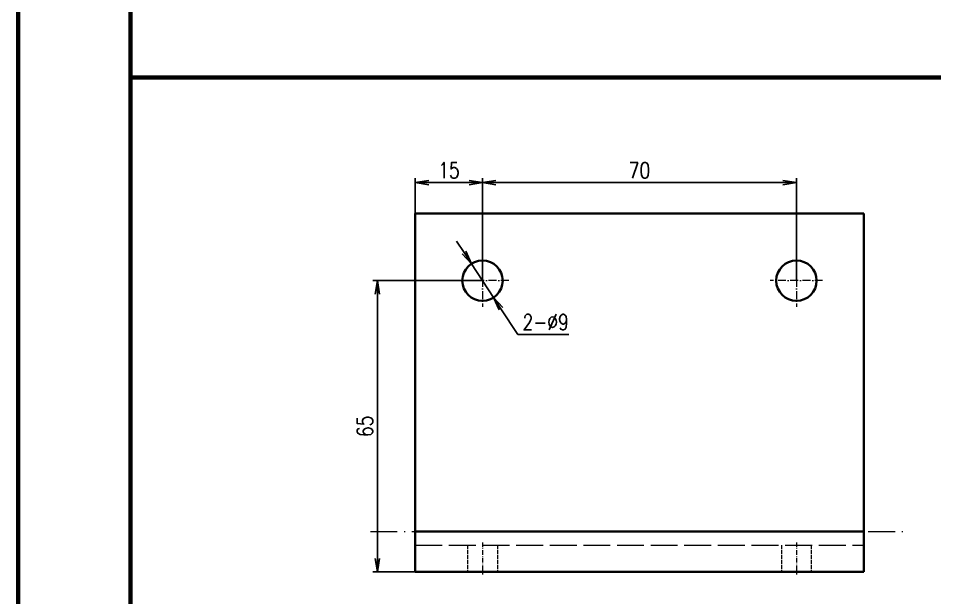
# Model space of a CAD drawing. Header units: millimetres. Extents: x 1333 to 104182, y -62616 to -5704.
# Drawn here: x 42735.9 to 42940.2, y -62461.6 to -62332.3 of the extents above; entities that cross this region are included whole.
import ezdxf

# ---------------------------------------------------------------- set-up
doc = ezdxf.new("R2010")
doc.units = ezdxf.units.MM
doc.header["$LTSCALE"] = 0.5
doc.linetypes.add('DASHDOT', pattern=[18.5, 12, -3, 0.5, -3])
doc.linetypes.add('DASHED', pattern=[15, 12, -3])
for name, color, linetype in [('08', 1, 'Continuous'), ('11', 3, 'Continuous'), ('7标注层', 4, 'Continuous')]:
    doc.layers.add(name, color=color, linetype=linetype)
doc.styles.add('KAI', font='simplex.shx', dxfattribs={"width": 0.8, "bigfont": 'extfont.shx'})
doc.dimstyles.new('KAI-1', dxfattribs={"dimtxt": 3.5, "dimasz": 3, "dimexe": 1, "dimexo": 0, "dimgap": 1, "dimtad": 1, "dimtoh": 1, "dimdsep": 46, "dimtxsty": 'KAI', "dimblk1": 'OPEN', "dimblk2": 'OPEN', "dimsah": 1, "dimcen": 0, "dimclrd": 7, "dimclre": 7, "dimclrt": 140, "dimaunit": 1, "dimazin": 2, "dimtfac": 0.7, "dimtix": 1, "dimtmove": 0, "dimatfit": 3, "dimldrblk": 'OPEN', "dimfxl": 0, "dimtvp": 1, "dimtolj": 2, "dimarcsym": 0})

# ---------------------------------------------------------------- blocks, each defined once
blk = doc.blocks.new('_Open')
at = {"color": 0, "linetype": 'ByBlock', "lineweight": -2}
for p, q in [((-1, 0.167), (0, 0)), ((-1, -0.167), (0, 0)), ((0, 0), (-1, 0))]:
    blk.add_line(p, q, dxfattribs=at)
blk = doc.blocks.new('*D34')
at = {"layer": '7标注层', "color": 7, "lineweight": -2, "transparency": 16777216}
for p, q in [((42839.37, -62390.82), (42814.93, -62390.82)), ((42815.93, -62393.82), (42815.93, -62452.82)), ((42824.37, -62455.82), (42814.93, -62455.82))]:
    blk.add_line(p, q, dxfattribs=at)
at = {"layer": 'Defpoints', "color": 0, "transparency": 16777216}
for p in [(42839.37, -62390.82), (42815.93, -62455.82), (42824.37, -62455.82)]:
    blk.add_point(p, dxfattribs=at)
at = {"layer": '7标注层', "color": 7, "lineweight": -2, "transparency": 16777216, "xscale": 3, "yscale": 3, "zscale": 3}
for p, rotation in [((42815.93, -62390.82), 90), ((42815.93, -62455.82), 270)]:
    blk.add_blockref('_Open', p, dxfattribs=dict(at, rotation=rotation))
at = {"layer": '7标注层', "color": 140, "transparency": 16777216, "insert": (42813.18, -62423.32), "char_height": 3.5, "attachment_point": 5, "rotation": 90, "style": 'KAI'}
blk.add_mtext('\\A2;65', dxfattribs=at)
blk = doc.blocks.new('*D35')
at = {"layer": '7标注层', "color": 7, "lineweight": -2, "transparency": 16777216}
for p, q in [((42824.37, -62375.82), (42824.37, -62367.94)), ((42839.37, -62390.82), (42839.37, -62367.94)), ((42836.37, -62368.94), (42827.37, -62368.94))]:
    blk.add_line(p, q, dxfattribs=at)
at = {"layer": 'Defpoints', "color": 0, "transparency": 16777216}
for p in [(42824.37, -62368.94), (42824.37, -62375.82), (42839.37, -62390.82)]:
    blk.add_point(p, dxfattribs=at)
at = {"layer": '7标注层', "color": 7, "lineweight": -2, "transparency": 16777216, "xscale": 3, "yscale": 3, "zscale": 3, "rotation": 180}
blk.add_blockref('_Open', (42824.37, -62368.94), dxfattribs=at)
at = {"layer": '7标注层', "color": 7, "lineweight": -2, "transparency": 16777216, "xscale": 3, "yscale": 3, "zscale": 3}
blk.add_blockref('_Open', (42839.37, -62368.94), dxfattribs=at)
at = {"layer": '7标注层', "color": 140, "transparency": 16777216, "insert": (42831.87, -62366.19), "char_height": 3.5, "attachment_point": 5, "style": 'KAI'}
blk.add_mtext('\\A2;15', dxfattribs=at)
blk = doc.blocks.new('*D36')
at = {"layer": '7标注层', "color": 7, "lineweight": -2, "transparency": 16777216}
for p, q in [((42839.37, -62390.82), (42839.37, -62367.94)), ((42909.37, -62390.82), (42909.37, -62367.94)), ((42842.37, -62368.94), (42906.37, -62368.94))]:
    blk.add_line(p, q, dxfattribs=at)
at = {"layer": 'Defpoints', "color": 0, "transparency": 16777216}
for p in [(42909.37, -62368.94), (42839.37, -62390.82), (42909.37, -62390.82)]:
    blk.add_point(p, dxfattribs=at)
at = {"layer": '7标注层', "color": 7, "lineweight": -2, "transparency": 16777216, "xscale": 3, "yscale": 3, "zscale": 3, "rotation": 180}
blk.add_blockref('_Open', (42839.37, -62368.94), dxfattribs=at)
at = {"layer": '7标注层', "color": 7, "lineweight": -2, "transparency": 16777216, "xscale": 3, "yscale": 3, "zscale": 3}
blk.add_blockref('_Open', (42909.37, -62368.94), dxfattribs=at)
at = {"layer": '7标注层', "color": 140, "transparency": 16777216, "insert": (42874.37, -62366.19), "char_height": 3.5, "attachment_point": 5, "style": 'KAI'}
blk.add_mtext('\\A2;70', dxfattribs=at)
blk = doc.blocks.new('*D37')
at = {"layer": '7标注层', "color": 7, "lineweight": -2, "transparency": 16777216}
for p, q in [((42835.25, -62384.55), (42833.6, -62382.04)), ((42836.9, -62387.06), (42841.84, -62394.58)), ((42847.25, -62402.83), (42843.48, -62397.09)), ((42858.65, -62402.83), (42847.25, -62402.83))]:
    blk.add_line(p, q, dxfattribs=at)
at = {"layer": 'Defpoints', "color": 0, "transparency": 16777216}
for p in [(42836.9, -62387.06), (42841.84, -62394.58)]:
    blk.add_point(p, dxfattribs=at)
at = {"layer": '7标注层', "color": 7, "lineweight": -2, "transparency": 16777216, "xscale": 3, "yscale": 3, "zscale": 3}
for p, rotation in [((42836.9, -62387.06), 303.2945638275076), ((42841.84, -62394.58), 123.2945638275076)]:
    blk.add_blockref('_Open', p, dxfattribs=dict(at, rotation=rotation))
at = {"layer": '7标注层', "color": 140, "transparency": 16777216, "insert": (42853.45, -62400.08), "char_height": 3.5, "attachment_point": 5, "style": 'KAI'}
blk.add_mtext('\\A2;2-%%c9', dxfattribs=at)
blk = doc.blocks.new('999')
at = {"color": 7, "lineweight": 70}
for p, q in [((73401.98, -11943.12), (73401.98, -10161.12)), ((73476.98, -11913.12), (73476.98, -10191.12))]:
    blk.add_line(p, q, dxfattribs=at)

msp = doc.modelspace()

# ---------------------------------------------------------------- linework, layer by layer
at = {"color": 7, "lineweight": 70}
for p, q in [((42760.862, -62580.825), (42760.862, -62006.825)), ((42760.862, -62345.531), (43098.555, -62345.531))]:
    msp.add_line(p, q, dxfattribs=at)
at = {"lineweight": 35}
for p, q in [((42824.368, -62375.821), (42924.368, -62375.821)), ((42824.368, -62446.821), (42824.368, -62375.821)), ((42924.368, -62446.821), (42924.368, -62375.821)), ((42824.368, -62446.821), (42924.368, -62446.821)), ((42824.368, -62455.821), (42924.368, -62455.821))]:
    msp.add_line(p, q, dxfattribs=at)
at = {"color": 1, "linetype": 'DASHDOT', "lineweight": 5, "ltscale": 0.292499}
for p, q in [((42839.368, -62384.971), (42839.368, -62396.671)), ((42909.368, -62384.971), (42909.368, -62396.671))]:
    msp.add_line(p, q, dxfattribs=at)
at = {"color": 1, "linetype": 'DASHDOT', "lineweight": 5, "ltscale": 0.292505}
for p, q in [((42845.218, -62390.821), (42833.518, -62390.821)), ((42915.218, -62390.821), (42903.518, -62390.821))]:
    msp.add_line(p, q, dxfattribs=at)
at = {"color": 1, "linetype": 'DASHDOT', "lineweight": 5}
msp.add_line((42814.368, -62446.821), (42934.368, -62446.821), dxfattribs=at)
at = {"color": 2, "linetype": 'DASHED', "lineweight": 5}
for p, q in [((42824.368, -62446.821), (42924.368, -62446.821)), ((42824.368, -62449.821), (42924.368, -62449.821))]:
    msp.add_line(p, q, dxfattribs=at)
at = {"lineweight": 35, "ltscale": 0.225}
for p, q in [((42824.368, -62455.821), (42824.368, -62446.821)), ((42924.368, -62455.821), (42924.368, -62446.821))]:
    msp.add_line(p, q, dxfattribs=at)
at = {"color": 2, "linetype": 'DASHED', "lineweight": 5, "ltscale": 0.15}
for p, q in [((42836.044, -62449.821), (42836.044, -62455.821)), ((42842.691, -62449.821), (42842.691, -62455.821)), ((42906.044, -62449.821), (42906.044, -62455.821)), ((42912.691, -62449.821), (42912.691, -62455.821))]:
    msp.add_line(p, q, dxfattribs=at)
at = {"color": 1, "linetype": 'DASHDOT', "lineweight": 5, "ltscale": 0.180017}
for p, q in [((42839.368, -62449.221), (42839.368, -62456.422)), ((42909.368, -62449.221), (42909.368, -62456.422))]:
    msp.add_line(p, q, dxfattribs=at)
at = {"color": 3}
msp.add_lwpolyline([(42735.862, -61996.825), (43576.862, -61996.825), (43576.862, -62590.825), (42735.862, -62590.825)], close=True, dxfattribs=at)
at = {"lineweight": 35}
for centre in [(42839.368, -62390.821), (42909.368, -62390.821)]:
    msp.add_circle(centre, 4.5, dxfattribs=at)
at = {"layer": '11'}
msp.add_lwpolyline([(42735.862, -61996.825), (43576.862, -61996.825), (43576.862, -62590.825), (42735.862, -62590.825)], close=True, dxfattribs=at)

# ---------------------------------------------------------------- block references
at = {"layer": '08', "color": 55, "xscale": 0.3333333333430346, "yscale": 0.3333333333357587, "zscale": 0.3333333333333333}
msp.add_blockref('999', (18268.536, -58609.785), dxfattribs=at)

# ---------------------------------------------------------------- dimensions: what is measured, and where the dimension line sits
at = {"layer": '7标注层', "color": 3}
for base, p2, picture, middle in [((42824.368, -62368.944), (42824.368, -62375.821), '*D35', (42831.868, -62366.194)), ((42909.368, -62368.944), (42909.368, -62390.821), '*D36', (42874.368, -62366.194))]:
    dim = msp.add_linear_dim(base=base, p1=(42839.368, -62390.821), p2=p2, dimstyle='KAI-1', dxfattribs=at)
    dim.commit()
    dim.dimension.update_dxf_attribs({"geometry": picture, "text_midpoint": middle})
dim = msp.add_diameter_dim_2p(p1=(42836.897, -62387.06), p2=(42841.838, -62394.582), dimstyle='KAI-1', override={"dimpost": '2-%%c<>'}, dxfattribs=at)
dim.commit()
dim.dimension.update_dxf_attribs({"geometry": '*D37', "text_midpoint": (42853.453, -62402.827), "dimtype": 163})
dim = msp.add_linear_dim(base=(42815.926, -62455.821), p1=(42839.368, -62390.821), p2=(42824.368, -62455.821), angle=90, dimstyle='KAI-1', dxfattribs=at)
dim.commit()
dim.dimension.update_dxf_attribs({"geometry": '*D34', "text_midpoint": (42813.176, -62423.321)})

doc.saveas('drawing.dxf')
